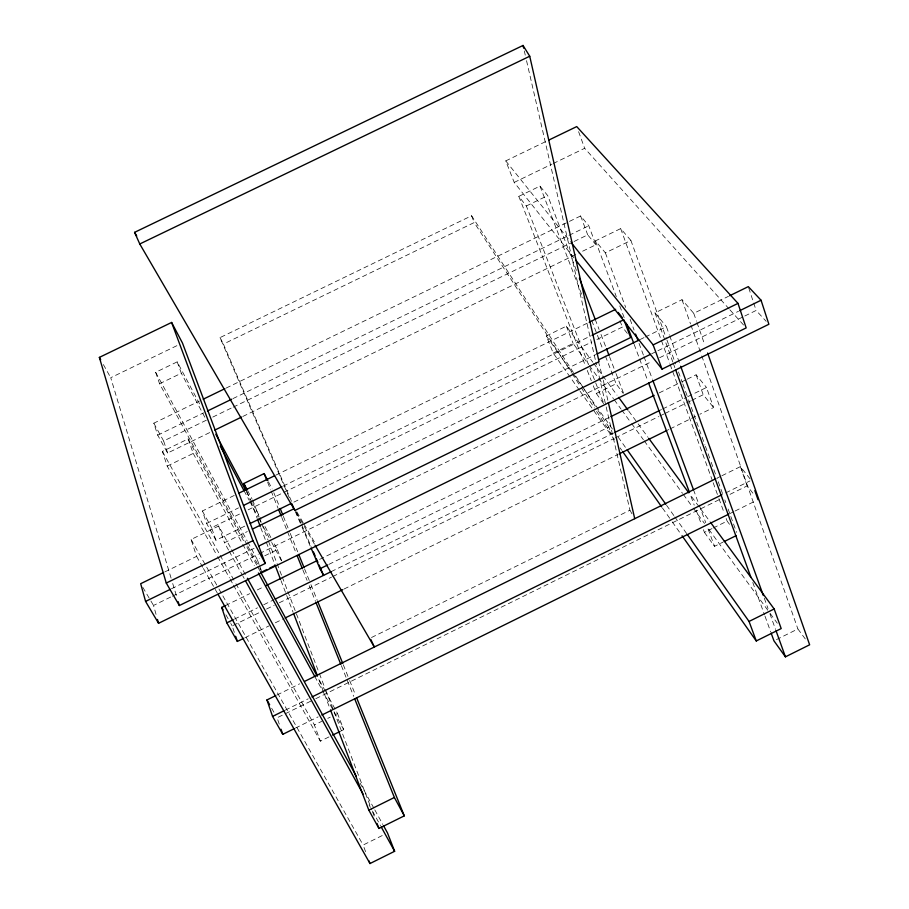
<?xml version="1.0" encoding="UTF-8"?>
<svg xmlns="http://www.w3.org/2000/svg" width="909" height="909" viewBox="0 0 909 909"><rect width="100%" height="100%" fill="white"/><g stroke="black" fill="none" stroke-linecap="round" stroke-linejoin="round"><path stroke-width="0.68" stroke-dasharray="4.54 3.41" d="M365.577 851.665L363.123 845.052L382.621 835.36M776.468 639.595L797.886 628.96L805.442 639.141M277.006 694.987L299.64 683.829M720.644 476.35L716.951 478.179L722.973 494.814M721.882 475.748L740.38 466.624L750.402 479.259M285.29 710.134L308.208 698.828M725.768 492.871L749.959 480.941M310.798 701.157L277.075 717.792L280.154 726.7M315.798 698.691L722.666 497.973M730.018 494.348L747.164 485.883L754.675 495.45M295.402 728.098L318.127 716.883M730.029 513.517L733.847 511.631M735.12 510.994L755.47 500.95M328.967 736.915L320.354 741.176L314.389 724.973L321.695 721.36M327.785 718.36L330.217 717.156M335.091 714.747L337.523 713.542L326.126 692.601M703.418 529.708L704.407 532.356L711.986 528.606M713.247 527.981L727.132 521.118L729.529 524.323M341.273 730.836L343.738 729.62L337.523 713.542M704.407 532.356L714.531 546.332L722.996 542.15M234.477 619.086L257.417 607.826M263.792 604.701L273.973 599.701M331.217 571.613L613.87 432.923M658.968 410.788L661.468 409.561M662.718 408.948L686.488 397.29M687.738 396.676L706.486 387.473L713.588 407.527L699.93 414.231M234.34 632.38L232.181 625.903L260.179 612.166M266.553 609.041L274.188 605.292M279.279 602.792L331.478 577.17M332.751 576.545L614.098 438.456M615.37 437.831L658.65 416.583M659.923 415.958L663.74 414.084M665.013 413.459L685.386 403.471M686.659 402.846L690.476 400.971M691.749 400.346L703.214 394.722L713.588 407.527M244.975 637.709L269.019 625.903M275.336 622.79L284.187 618.45M344.057 589.032L617.995 454.477M666.411 430.696L668.899 429.48M670.138 428.866L698.691 414.834M371.497 637.516L629.937 510.21L595.895 362.214M234.238 495.45L202.366 510.994L206.627 523.459L215.922 540.23L245.055 525.993M293.88 502.132L595.702 354.612M164.836 571.897L196.594 556.365L191.095 539.48L218.649 526.027L230.966 548.411M228.545 550.07L224.5 542.73L247.305 531.572M640.288 339.443L644.015 337.625M645.265 337.012L666.411 326.672L669.24 334.523M672.83 362.043L655.003 312.878L682 299.686L693.737 313.31L728.484 296.323M171.471 588.759L254.94 547.911M651.651 353.783L656.684 351.317M657.946 350.704L738.472 311.298M156.053 614.37L153.53 605.451L171.165 596.815M172.426 596.19L258.304 554.16M259.576 553.536L651.969 361.452M659.616 357.714L743.551 316.627M744.801 316.002L756.129 310.458L766.151 321.309M259.099 564.478L257.247 559.49L259.758 558.262M264.78 555.797L277.336 549.65L272.78 541.128M593.293 385.791L596.315 393.472L616.097 383.78L623.256 393.438M225.523 605.53L249.691 593.679M257.315 589.941L263.678 586.828M319.638 559.387L609.632 417.208M659.23 392.881L680.852 382.28M682.125 381.655L685.943 379.792M687.215 379.167L696.112 374.803L706.486 387.473M328.922 564.353L608.825 427.06L611.359 434.15L595.179 409.186M167.199 466.078L193.208 453.421L188.129 438.922L162.427 451.421L167.199 466.078L216.933 555.41M630.891 240.442L620.677 228.602L595.463 240.862L605.383 252.861L630.891 240.442L666.467 338.727M579.317 390.12L553.229 353.124L546.309 335.944L566.33 326.172L592.804 362.202M275.836 475.146L589.168 322.252M553.229 353.124L573.125 343.409L588.441 364.407L526.334 205.968L518.8 196.378L539.98 186.118L547.718 195.605L577.385 272.905M206.627 523.459L238.522 507.881M283.188 486.065L590.736 335.898M215.922 540.23L211.592 527.686L240.84 513.415M248.134 509.847L282.597 493.019M283.869 492.394L591.793 341.989M596.895 339.5L622.347 327.07L627.301 333.364M247.089 544.764L159.575 383.746L155.655 372.292L177.187 361.862L201.139 406.777M291.494 501.302L223.409 344.079L474.203 222.557L571.295 372.338M159.575 383.746L181.311 373.213L177.187 361.862M526.334 205.968L547.718 195.605M209.672 432.582L167.608 453.034L157.712 435.161L153.803 423.196L199.401 401.062M226.148 388.063L568.182 222.001M569.432 221.398L580.624 215.967L588.771 225.739L595.884 244.76L580.59 252.202M157.712 435.161L203.616 412.856M232.954 398.608L588.771 225.739M167.608 453.034L163.631 440.967L206.4 420.174L181.311 373.213M212.774 417.083L231.909 407.777M233.181 407.164L572.886 242.055M574.124 241.464L587.714 234.852L595.884 244.76M242.817 416.47L579.317 252.816M573.988 257.895L514.21 182.402L505.756 160.893L546.309 141.293M171.085 578.113L110.728 377.712L178.675 344.818M514.21 182.402L551.956 164.12M553.217 163.518L584.669 148.292L729.018 308.833M289.119 497.314L220.012 337.614L471.589 215.763L574.897 374.826M729.904 309.821L745.266 326.899M655.003 312.878L666.411 326.672M505.756 160.893L570.579 241.805M593.645 363.339L601.997 374.701M602.826 375.837L617.018 395.142M628.71 411.05L647.901 437.172M699.044 506.745L690.476 495.098L694.215 505.097M700.6 508.858L710.145 521.857M589.282 365.543L613.416 398.631M614.245 399.767L620.904 408.891M621.745 410.039L630.891 422.583M631.732 423.73L643.379 439.695M644.22 440.842L682.5 493.314M683.341 494.451L692.499 507.006M693.328 508.142L704.498 523.459M767.787 610.2L707.611 527.731L714.531 546.332M770.218 613.53L777.275 623.199M596.315 393.472L604.087 404.289L589.964 368.259M546.309 335.944L572.159 372.349M572.988 373.508L612.405 429.014M618.154 437.104L626.358 448.671M666.604 505.336L673.989 515.744M674.808 516.903L687.363 534.572M580.135 391.279L614.382 439.831M620.086 447.921L621.722 450.228M662.491 508.029L671.467 520.743M672.274 521.902L681.25 534.617M575.67 376.019L583.385 387.893M584.157 389.075L597.258 409.255M598.031 410.448L608.825 427.06M572.068 373.531L580.544 386.598M581.306 387.791L594.406 407.993M142.815 587.328L153.53 605.451M314.412 544.082L294.118 508.688M296.891 511.869L303.299 522.902M304.015 524.129L315.4 543.741M271.666 708.27L275.722 715.417M196.594 556.365L202.787 567.341M203.468 568.557L214.547 588.18M215.251 589.418L217.342 593.122M225.898 614.802L230.079 622.211M230.784 623.438L232.181 625.903M629.937 510.21L631.994 513.846M191.095 539.48L218.262 587.725M218.955 588.964L363.123 845.052M103.376 364.566L110.728 377.712M162.427 451.421L219.444 554.058M220.137 555.297L235.249 582.51M235.931 583.737L314.389 724.973M217.626 556.649L229.363 577.749M230.057 578.988L232.818 583.942M233.511 585.191L320.354 741.176M229.227 551.297L242.112 574.67M242.805 575.92L244.169 578.397M369.099 804.988L370.44 807.408M372.451 811.055L380.519 825.69M153.803 423.196L163.631 440.967M202.366 510.994L211.592 527.686M231.647 549.661L246.703 577.022M360.134 783.206L374.144 808.658M374.803 809.874L382.825 824.44M193.208 453.421L242.089 543.116M242.771 544.355L254.304 565.534M314.73 676.398L321.911 689.59M322.57 690.783L332.91 709.759M334.194 712.122L343.738 729.62M155.655 372.292L247.089 540.764M247.771 542.014L257.247 559.49M247.759 546.002L259.179 567.011M259.86 568.25L261.872 571.966M188.129 438.922L244.18 541.969M246.884 546.934L257.02 565.557M257.69 566.796L259.713 570.522M325.49 691.419L318.445 678.478L323.513 691.726M244.032 490.667L249.168 500.268M249.805 501.461L258.076 516.948M258.701 518.13L261.235 522.88M263.178 526.516L271.03 541.207M271.677 542.434L282.142 562.023M247.589 490.53L251.963 498.746M246.384 491.621L252.157 502.438M252.782 503.62L261.088 519.187M264.985 526.504L272.132 539.901M220.012 337.614L223.409 344.079M268.439 481.838L272.143 488.894M295.993 511.699L301.061 523.391M301.629 524.686L311.196 546.775M295.3 511.597L301.481 525.879M302.038 527.175L310.469 546.65M273.814 492.701L279.654 507.154M283.358 516.346L289.721 532.106M290.255 533.424L297.686 551.808M304.572 568.886L310.412 583.339M310.946 584.657L317.309 600.417M343.295 664.786L349.124 679.228M349.658 680.546L355.487 694.999M267.644 482.349L270.666 489.86M271.166 491.11L278.109 508.37M281.767 517.46L287.039 530.583M287.574 531.89L296.004 552.877M302.867 569.92L307.083 580.408M309.196 585.657L315.525 601.394M341.364 665.649L353.703 696.339M566.33 326.172L573.125 343.409M518.8 196.378L585.248 365.327M587.259 370.44L591.282 380.678M598.406 361.396L602.997 378.962M277.336 549.65L281.665 560.785M539.98 186.118L583.112 298.129M591.748 320.536L602.406 348.204M605.439 356.112L616.097 383.78M471.589 215.763L474.203 222.557M252.588 499.916L259.065 516.755M259.531 517.971L261.406 522.845M261.872 524.061L267.985 539.946M268.485 541.264L281.722 575.681M282.233 577.01L287.324 590.236M287.835 591.566L318.889 672.308M319.389 673.626L324.99 688.193M325.502 689.511L371.781 809.839M372.735 812.316L374.167 816.043M595.19 319.309L599.076 329.422M601.019 334.478L605.496 346.159M609.507 356.612L615.529 372.292M616.029 373.599L624.051 394.506M246.862 491.405L250.236 500.2M250.691 501.416L257.258 518.562M260.769 527.731L265.826 540.957M266.326 542.275L274.427 563.432M281.006 580.624L293.141 612.359M324.536 694.385L330.751 710.645M580.624 215.967L587.714 234.852M619.972 320.729L622.347 327.07M595.463 240.862L616.302 296.618M619.779 305.913L625.233 320.513M634.164 344.409L639.129 357.68M639.618 359.01L647.56 380.257M696.089 510.097L701.441 524.425M605.383 252.861L625.676 307.424M630.13 319.4L634.084 330.047M639.038 343.352L643.492 355.328M643.992 356.658L652.401 379.28M693.487 489.735L698.703 503.768M699.18 505.04L705.748 522.698M259.554 565.728L261.406 570.716M578.601 131.691L584.669 148.292M620.677 228.602L669.649 363.157M670.138 364.486L712.667 481.372M713.156 482.702L718.462 497.28M718.939 498.598L724.246 513.176M726.166 518.471L727.132 521.118M666.956 340.057L675.603 363.952M678.489 371.929L682.329 382.553M682.818 383.882L688.102 398.483M688.579 399.812L704.929 444.967M705.407 446.296L710.702 460.908M711.179 462.238L716.462 476.85M724.837 499.961L725.768 502.552M728.12 509.04L736.574 532.379M673.319 363.373L675.239 368.69M752.788 582.487L764.537 614.882M765.003 616.177L770.65 631.766M669.706 335.83L680.182 364.895M764.276 598.156L768.025 608.553M769.9 613.757L775.547 629.426M696.112 374.803L703.214 394.722M740.38 466.624L747.164 485.883M682 299.686L690.476 323.786M690.942 325.127L701.316 354.567M701.782 355.908L797.886 628.96M218.649 526.027L224.5 542.73M693.737 313.31L696.499 321.195M696.953 322.502L704.816 344.988M748.743 287.96L756.129 310.458M172.71 583.51L177.028 597.827M524.311 50.984L525.266 55.131M526.538 60.664L595.577 360.828M603.315 380.348L608.019 401.096"/><path stroke-width="1.36" d="M330.751 710.645L368.827 810.158L378.939 828.44L404.289 815.85L356.555 697.623M682.057 535.765L756.265 640.959L781.195 628.574L774.173 608.973L710.94 522.936M218.035 594.361L369.986 863.55L394.631 851.29L387.495 832.939L383.496 825.656M771.127 633.062L773.957 640.856L785.433 656.843L809.635 644.799L707.622 353.022M368.827 810.158L394.381 797.477L354.703 698.828M687.363 534.572L749.05 621.438L774.173 608.973M294.141 728.723L282.779 734.336L272.564 716.406L266.939 699.953L275.745 695.601M304.674 681.352L715.713 478.782M272.564 716.406L284.017 710.758M312.026 696.942L721.951 494.746M321.922 715.008L728.757 514.142M332.66 735.097L340.046 731.45M724.212 541.548L736.301 535.571M243.703 638.334L237.374 641.436L226.83 622.835L233.204 619.711M275.245 599.076L331.217 571.613M615.12 432.309L658.968 410.788M285.449 617.825L342.784 589.657M619.268 453.852L666.411 430.696M250.123 523.516L291.334 503.37M596.952 354.01L630.596 337.557L624.392 320.968M163.563 572.511L140.679 583.703L145.588 601.417L158.564 623.301L768.878 324.274L761.06 300.243L748.312 286.63L729.722 295.72M252.372 529.095L294.118 508.688L294.857 510.472L599.076 361.714L529.731 56.233L523.039 45.45L134.577 232.352L139.77 243.976L294.857 510.472M599.167 359.544L639.038 340.057M166.267 583.044L252.952 540.65L171.608 322.456L99.365 357.396L166.267 583.044L179.346 605.542L265.28 563.455L182.448 342.988L171.608 322.456M571.466 242.919L653.151 344.886L737.994 303.379L746.175 327.91L662.047 369.122L575.749 260.11M145.588 601.417L170.233 589.362M258.747 546.048L650.401 354.396M739.721 310.685L761.06 300.243M261.872 571.966L266.939 569.477M269.473 568.239L274.541 565.75M226.83 622.835L221.705 607.405L225.523 605.53M266.223 585.578L317.093 560.626M610.905 416.583L654.139 395.381M319.07 564.966L323.57 575.363L320.013 568.727L327.649 564.978M246.362 490.087L243.839 483.497L264.121 473.589L267.825 480.656M239.135 493.053L274.563 475.771M589.168 322.252L615.688 309.31M243.635 505.381L281.915 486.69M592.009 335.273L623.915 319.695M203.218 399.199L224.875 388.688M207.445 411.004L231.681 399.233M214.774 430.105L241.533 417.083M548.843 140.066L576.726 126.59L737.994 303.379M139.77 243.976L529.731 56.233M618.154 312.423L622.267 317.616M618.688 397.415L627.869 409.914M648.742 438.308L688.806 492.826M627.187 449.83L665.774 504.177M622.54 451.387L661.672 506.87M315.128 545.298L374.326 647.026L370.804 639.413M134.577 232.352L136.714 236.022M266.939 699.953L269.643 704.702M221.705 607.405L223.103 609.871M99.365 357.396L100.694 359.782M245.532 580.874L363.077 794.057M381.189 826.906L394.631 851.29M247.384 578.26L356.146 775.956M258.383 573.011L314.73 676.398M260.394 571.761L317.093 676.001M252.952 540.65L265.28 563.455M394.381 797.477L404.289 815.85M220.262 446.149L244.032 490.667M243.839 483.497L246.964 489.36M215.774 434.229L245.714 490.371M313.446 551.979L315.128 555.876M316.252 558.467L317.945 562.364M291.925 503.802L294.175 508.995M311.026 547.945L320.013 568.727M280.177 508.461L282.835 515.028M298.743 554.445L304.049 567.58M317.832 601.724L342.761 663.468M264.121 473.589L266.644 479.85M278.608 509.597L281.245 516.153M297.061 555.49L302.333 568.614M316.048 602.701L340.83 664.343M377.03 823.486L378.939 828.44M579.419 278.211L595.19 319.309M606.508 348.772L609.007 355.305M257.724 519.8L260.258 526.413M274.927 564.762L280.495 579.306M293.652 613.677L317.434 675.83M626.221 323.172L633.664 343.079M648.549 382.905L689.499 492.462M635.573 334.035L638.05 340.693M652.901 380.61L693.487 489.735M749.05 621.438L756.265 640.959M368.997 860.903L369.986 863.55M653.151 344.886L662.047 369.122M675.728 370.02L750.914 577.317M680.671 366.236L763.344 595.554M776.025 630.732L785.433 656.843M754.856 490.644L758.015 499.689M281.029 729.245L282.779 734.336M235.647 636.266L237.374 641.436M178.187 601.69L179.346 605.542M157.484 619.472L158.564 623.301M523.039 45.45L523.675 48.211M608.337 402.482L634.721 518.698"/></g></svg>
